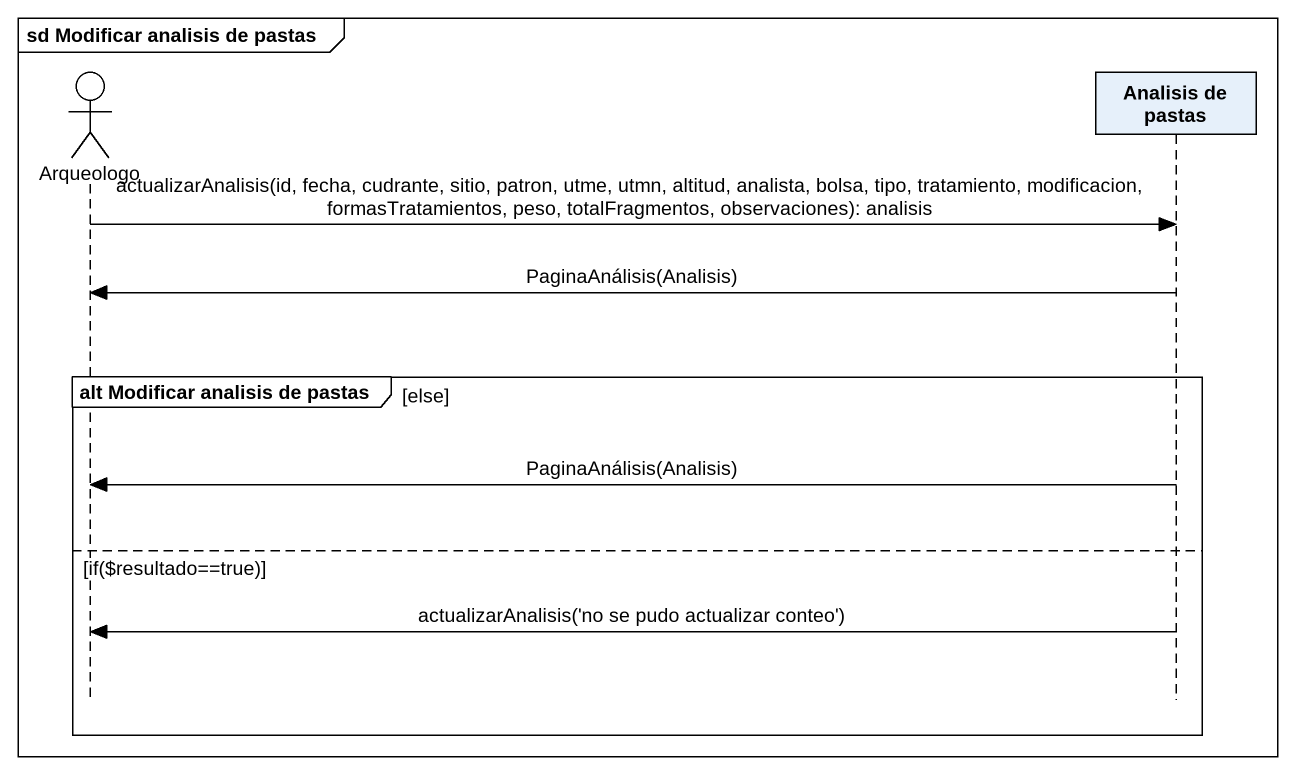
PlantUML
@startuml
mainframe sd Modificar analisis de pastas
hide footbox
actor Arqueologo
participant "Analisis de pastas" as Analisis_de_pastas

Arqueologo -> Analisis_de_pastas : actualizarAnalisis(id, fecha, cudrante, sitio, patron, utme, utmn, altitud, analista, bolsa, tipo, tratamiento, modificacion, formasTratamientos, peso, totalFragmentos, observaciones): analisis
Analisis_de_pastas -> Arqueologo : PaginaAnálisis(Analisis)
group alt Modificar analisis de pastas [else]
  Analisis_de_pastas -> Arqueologo : PaginaAnálisis(Analisis)
else if(~$resultado==true)
  Analisis_de_pastas -> Arqueologo : actualizarAnalisis('no se pudo actualizar conteo')
end
@enduml
